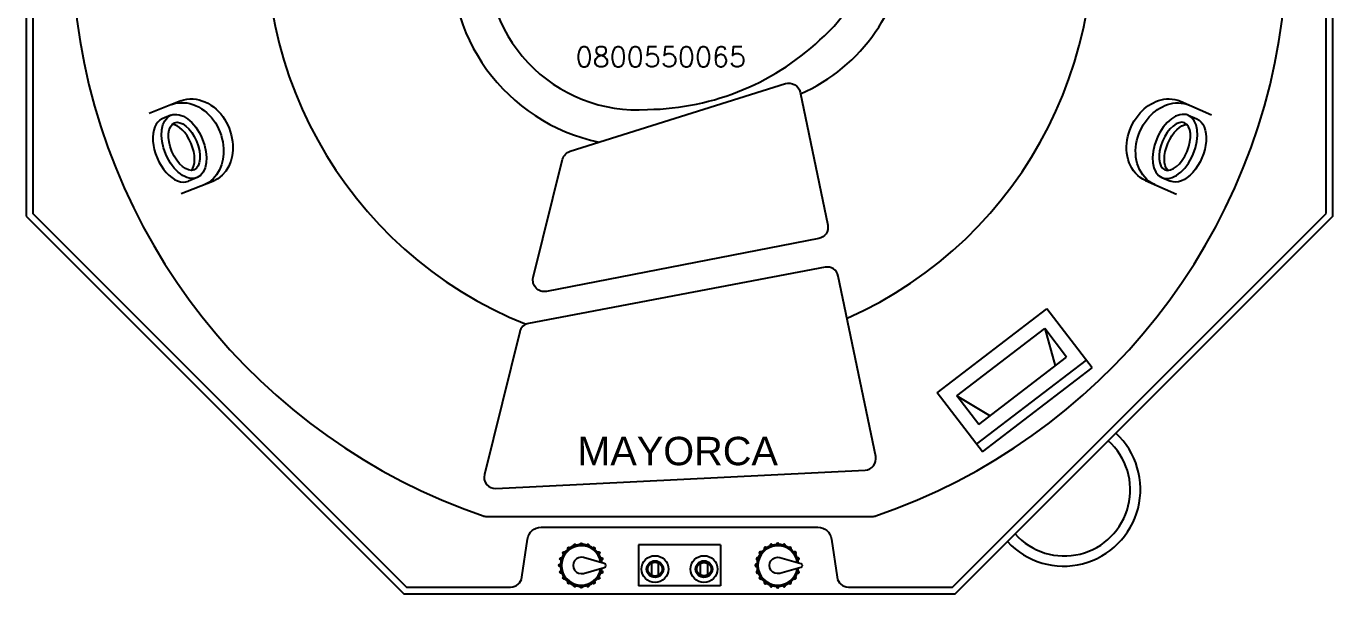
# Model space of a CAD drawing. Extents: x -1.15 to 1.15, y -1.15 to 1.15.
# Drawn here: x -1.15 to 1.15, y -1.15 to -0.151 of the extents above; entities that cross this region are included whole.
import ezdxf

# ---------------------------------------------------------------- set-up
doc = ezdxf.new("R2010")
doc.units = 0
doc.header["$MEASUREMENT"] = 0
doc.layers.add('SPA-MAYORCA', color=7, linetype='CONTINUOUS')
doc.styles.add('COTA', font='ROMANS.SHX', dxfattribs={"height": 0.08})

msp = doc.modelspace()

# ---------------------------------------------------------------- linework, layer by layer
at = {"layer": 'SPA-MAYORCA'}
for p, q in [((-0.8779, -0.2825), (-0.9333, -0.3046)), ((0.8817, -0.283), (0.9362, -0.307)), ((-0.8952, -0.3076), (-0.9106, -0.3141)), ((0.8952, -0.3076), (0.9106, -0.3141)), ((-0.8215, -0.4241), (-0.8769, -0.4462)), ((-0.8489, -0.4173), (-0.8643, -0.4238)), ((0.8204, -0.4226), (0.875, -0.4466)), ((0.8489, -0.4173), (0.8643, -0.4238)), ((0.4533, -0.7961), (0.6467, -0.6481)), ((0.7264, -0.7523), (0.6467, -0.6481)), ((0.4881, -0.8014), (0.6428, -0.6831)), ((0.6428, -0.6831), (0.6613, -0.7488)), ((0.6813, -0.7335), (0.6428, -0.6831)), ((0.5267, -0.8519), (0.6813, -0.7335)), ((0.5228, -0.8868), (0.7161, -0.7389)), ((0.5331, -0.9003), (0.7264, -0.7523)), ((0.5331, -0.9003), (0.4533, -0.7961)), ((0.4881, -0.8014), (0.5467, -0.8365)), ((0.5267, -0.8519), (0.4881, -0.8014)), ((0.072, -1.064), (-0.072, -1.064)), ((-0.072, -1.064), (-0.072, -1.136)), ((0.072, -1.064), (0.072, -1.136)), ((0.072, -1.136), (-0.072, -1.136))]:
    msp.add_line(p, q, dxfattribs=at)
msp.add_lwpolyline([(-1.15, -0.4853), (-0.4853, -1.15), (0.4853, -1.15), (1.15, -0.4853), (1.15, 0.4853), (0.4853, 1.15), (-0.4853, 1.15), (-1.15, 0.4853)], close=True, dxfattribs=at)
for points in [[(1.138, -0.4803), (1.138, 0.4803), (0.4803, 1.138), (-0.4803, 1.138), (-1.138, 0.4803), (-1.138, -0.4803), (-0.4803, -1.138), (-0.2972, -1.138, 0.37267), (-0.2774, -1.1209), (-0.2677, -1.0536, -0.37267), (-0.2435, -1.0327), (0, -1.0327), (0.2435, -1.0327, -0.37267), (0.2677, -1.0536), (0.2774, -1.1209, 0.37267), (0.2972, -1.138), (0.4803, -1.138)], [(-0.2981, 1.0276, -0.024671), (-0.2762, 0.9687, -0.617008), (-0.284, 0.958, -0.006967), (-0.3878, 0.9192, -0.006967), (-0.4879, 0.8717, -0.617008), (-0.501, 0.8735, -0.024767), (-0.5282, 0.9306, 0.646756), (-0.3457, -1.0126, 0.082435), (-0.3392, -1.0137), (0.3392, -1.0137, 0.082435), (0.3457, -1.0126, 0.646756), (0.5282, 0.9306, -0.024767), (0.501, 0.8735, -0.617008), (0.4879, 0.8717, -0.006967), (0.3878, 0.9192, -0.006967), (0.284, 0.958, -0.617008), (0.2762, 0.9687, -0.024671), (0.2981, 1.0276, 0.14212)], [(0.2551, -0.1676, 0.193342), (0.3362, 0, 0.23512), (0.2236, 0.192, 0.071063), (0.0226, 0.2817, 0.573917), (-0.3358, 0.0011, 0.475932), (-0.0561, -0.2975, 0.193047)], [(0.2451, -0.5248), (-0.2342, -0.6177, -0.548182), (-0.2574, -0.5932), (-0.2058, -0.3852, -0.26162), (-0.1923, -0.3709), (0.1868, -0.252, -0.443647), (0.2124, -0.2671), (0.2609, -0.5011, -0.417976)], [(0.3453, -0.9082), (0.2795, -0.5907, 0.409223), (0.2562, -0.5751), (-0.2655, -0.674, 0.292988), (-0.2812, -0.6888), (-0.3435, -0.9397, 0.502883), (-0.3231, -0.9645), (0.3267, -0.9323, 0.460319)], [(-0.1689, -1.1139), (-0.1324, -1.1035, 0.755082), (-0.1324, -1.0965), (-0.1689, -1.0861, 1.324359)], [(-0.0491, -1.0964), (-0.0491, -1.1164, 0.277117), (-0.0371, -1.1164), (-0.0371, -1.0964, 0.277117)], [(0.0491, -1.0964), (0.0491, -1.1164, -0.277117), (0.0371, -1.1164), (0.0371, -1.0964, -0.277117)], [(0.1768, -1.0861), (0.2133, -1.0965, -0.755082), (0.2133, -1.1035), (0.1768, -1.1139, -1.324359)]]:
    msp.add_lwpolyline(points, format="xyb", close=True, dxfattribs=at)
for points in [[(0.213, -0.2699, 0.282843), (0.4, 0, 0.239274), (0.2579, 0.2457, 0.0703), (0.043, 0.3421, 0.56183), (-0.4, 0.0011, 0.386255), (-0.1414, -0.3549, 0.386255)], [(-0.2039, -1.0801), (-0.2045, -1.0796, -0.894905), (-0.2021, -1.0762), (-0.2014, -1.0766)], [(-0.1962, -1.0715), (-0.1966, -1.0708, -0.894905), (-0.1933, -1.0684), (-0.1928, -1.0689)], [(-0.1863, -1.0656), (-0.1864, -1.0649, -0.894905), (-0.1825, -1.0636), (-0.1822, -1.0643)], [(-0.175, -1.0632), (-0.1749, -1.0624, -0.894905), (-0.1708, -1.0624), (-0.1707, -1.0632)], [(-0.1635, -1.0643), (-0.1632, -1.0636, -0.894905), (-0.1593, -1.0649), (-0.1594, -1.0656)], [(-0.1529, -1.0689), (-0.1524, -1.0684, -0.894905), (-0.1491, -1.0708), (-0.1495, -1.0715)], [(-0.1443, -1.0766), (-0.1436, -1.0762, -0.894905), (-0.1412, -1.0796), (-0.1418, -1.0801)], [(0.1443, -1.0766), (0.1436, -1.0762, 0.894905), (0.1412, -1.0796), (0.1418, -1.0801)], [(0.1529, -1.0689), (0.1524, -1.0684, 0.894905), (0.1491, -1.0708), (0.1495, -1.0715)], [(0.1635, -1.0643), (0.1632, -1.0636, 0.894905), (0.1593, -1.0649), (0.1594, -1.0656)], [(0.175, -1.0632), (0.1749, -1.0624, 0.894905), (0.1708, -1.0624), (0.1707, -1.0632)], [(0.1863, -1.0656), (0.1864, -1.0649, 0.894905), (0.1825, -1.0636), (0.1822, -1.0643)], [(0.1962, -1.0715), (0.1966, -1.0708, 0.894905), (0.1933, -1.0684), (0.1928, -1.0689)], [(0.2039, -1.0801), (0.2045, -1.0796, 0.894905), (0.2021, -1.0762), (0.2014, -1.0766)], [(-0.2097, -1.1021), (-0.2105, -1.1021, -0.894905), (-0.2105, -1.0979), (-0.2097, -1.0979)], [(-0.2086, -1.0907), (-0.2093, -1.0903, -0.894905), (-0.208, -1.0864), (-0.2072, -1.0866)], [(-0.1385, -1.0866), (-0.1377, -1.0864, -0.894905), (-0.1364, -1.0903), (-0.1372, -1.0907)], [(0.136, -1.0979), (0.1352, -1.0979, 0.894905), (0.1352, -1.1021), (0.136, -1.1021)], [(0.1385, -1.0866), (0.1377, -1.0864, 0.894905), (0.1364, -1.0903), (0.1372, -1.0907)], [(0.2086, -1.0907), (0.2093, -1.0903, 0.894905), (0.208, -1.0864), (0.2072, -1.0866)], [(-0.2072, -1.1134), (-0.208, -1.1136, -0.894905), (-0.2093, -1.1097), (-0.2086, -1.1093)], [(-0.2014, -1.1234), (-0.2021, -1.1238, -0.894905), (-0.2045, -1.1204), (-0.2039, -1.1199)], [(-0.1418, -1.1199), (-0.1412, -1.1204, -0.894905), (-0.1436, -1.1238), (-0.1443, -1.1234)], [(-0.1372, -1.1093), (-0.1364, -1.1097, -0.894905), (-0.1377, -1.1136), (-0.1385, -1.1134)], [(0.1372, -1.1093), (0.1364, -1.1097, 0.894905), (0.1377, -1.1136), (0.1385, -1.1134)], [(0.1418, -1.1199), (0.1412, -1.1204, 0.894905), (0.1436, -1.1238), (0.1443, -1.1234)], [(0.2014, -1.1234), (0.2021, -1.1238, 0.894905), (0.2045, -1.1204), (0.2039, -1.1199)], [(0.2072, -1.1134), (0.208, -1.1136, 0.894905), (0.2093, -1.1097), (0.2086, -1.1093)], [(-0.1928, -1.1311), (-0.1933, -1.1316, -0.894905), (-0.1966, -1.1292), (-0.1962, -1.1285)], [(-0.1822, -1.1357), (-0.1825, -1.1364, -0.894905), (-0.1864, -1.1351), (-0.1863, -1.1344)], [(-0.1707, -1.1368), (-0.1708, -1.1376, -0.894905), (-0.1749, -1.1376), (-0.175, -1.1368)], [(-0.1594, -1.1344), (-0.1593, -1.1351, -0.894905), (-0.1632, -1.1364), (-0.1635, -1.1357)], [(-0.1495, -1.1285), (-0.1491, -1.1292, -0.894905), (-0.1524, -1.1316), (-0.1529, -1.1311)], [(0.1495, -1.1285), (0.1491, -1.1292, 0.894905), (0.1524, -1.1316), (0.1529, -1.1311)], [(0.1594, -1.1344), (0.1593, -1.1351, 0.894905), (0.1632, -1.1364), (0.1635, -1.1357)], [(0.1707, -1.1368), (0.1708, -1.1376, 0.894905), (0.1749, -1.1376), (0.175, -1.1368)], [(0.1822, -1.1357), (0.1825, -1.1364, 0.894905), (0.1864, -1.1351), (0.1863, -1.1344)], [(0.1928, -1.1311), (0.1933, -1.1316, 0.894905), (0.1966, -1.1292), (0.1962, -1.1285)]]:
    msp.add_lwpolyline(points, format="xyb", dxfattribs=at)
for centre, radius in [((-0.0431, -1.1064), 0.0236), ((-0.0431, -1.1064), 0.0148), ((-0.0431, -1.1064), 0.0128), ((0.0431, -1.1064), 0.0236), ((0.0431, -1.1064), 0.0148), ((0.0431, -1.1064), 0.0128)]:
    msp.add_circle(centre, radius, dxfattribs=at)
for centre, radius, start, end in [((0, 0), 0.7275, 293.9113, 248.2005), ((0.6762, -0.9661), 0.1351, 222.9167, 47.0833), ((0.6773, -0.9672), 0.1161, 221.8107, 48.1893), ((-0.1729, -1.1), 0.0369, 7.2219, 352.7781), ((-0.1729, -1.1), 0.0348, 8.6916, 351.3084), ((0.1729, -1.1), 0.0369, 7.2219, 352.7781), ((0.1729, -1.1), 0.0348, 8.6916, 351.3084)]:
    msp.add_arc(centre, radius, start, end, dxfattribs=at)
for centre, major_axis, ratio, start_param, end_param in [((-0.8874, -0.369), (-0.0231, 0.0548), 0.586667, 0, 3.141593), ((-0.8812, -0.3663), (-0.0174, 0.0413), 0.522124, 3.363755, 6.061023)]:
    msp.add_ellipse(centre, major_axis=major_axis, ratio=ratio, start_param=start_param, end_param=end_param, dxfattribs=at)
for centre, major_axis, ratio in [((-0.8721, -0.3625), (-0.0231, 0.0548), 0.586667), ((-0.8717, -0.3623), (-0.0174, 0.0413), 0.522124)]:
    msp.add_ellipse(centre, major_axis=major_axis, ratio=ratio, dxfattribs=at)
at = {"layer": 'SPA-MAYORCA', "extrusion": (0, 0, -1)}
for centre, major_axis, ratio in [((0.8721, -0.3625), (0.0231, 0.0548), 0.586667), ((0.8717, -0.3623), (0.0174, 0.0413), 0.522124)]:
    msp.add_ellipse(centre, major_axis=major_axis, ratio=ratio, dxfattribs=at)
for centre, major_axis, ratio, start_param, end_param in [((0.8874, -0.369), (0.0231, 0.0548), 0.586667, 0, 3.141593), ((0.8812, -0.3663), (0.0174, 0.0413), 0.522124, 3.363755, 6.061023)]:
    msp.add_ellipse(centre, major_axis=major_axis, ratio=ratio, start_param=start_param, end_param=end_param, dxfattribs=at)
at = {"layer": 'SPA-MAYORCA'}
for points in [[(0.8204, -0.4226), (0.8065, -0.4165), (0.7968, -0.4047), (0.7802, -0.3614), (0.7899, -0.3268), (0.828, -0.2843), (0.8559, -0.2717), (0.8817, -0.283)], [(-0.8941, -0.289), (-0.88, -0.2834), (-0.8648, -0.2848), (-0.8223, -0.3033), (-0.8046, -0.3345), (-0.8009, -0.3915), (-0.8116, -0.4202), (-0.8377, -0.4306)], [(-0.8779, -0.2825), (-0.8638, -0.2769), (-0.8485, -0.2783), (-0.8061, -0.2968), (-0.7883, -0.3281), (-0.7847, -0.385), (-0.7954, -0.4137), (-0.8215, -0.4241)], [(0.8364, -0.4296), (0.8225, -0.4235), (0.8128, -0.4117), (0.7962, -0.3684), (0.806, -0.3339), (0.844, -0.2913), (0.8719, -0.2788), (0.8977, -0.2901)]]:
    msp.add_open_spline(points, degree=3, knots=[0, 0, 0, 0, 0.613659, 0.613659, 2.005707, 2.005707, 3.141593, 3.141593, 3.141593, 3.141593], dxfattribs=at)

# ---------------------------------------------------------------- texts
at = {"layer": 'SPA-MAYORCA', "attachment_point": 1, "style": 'COTA'}
for s, insert, char_height in [('0800550065', (-0.1828, -0.1875, -5.4), 0.035), ('\\fArial|b0|i0|c0|p34;MAYORCA', (-0.1799, -0.8736), 0.05)]:
    msp.add_mtext(s, dxfattribs=dict(at, insert=insert, char_height=char_height))

doc.saveas('drawing.dxf')
